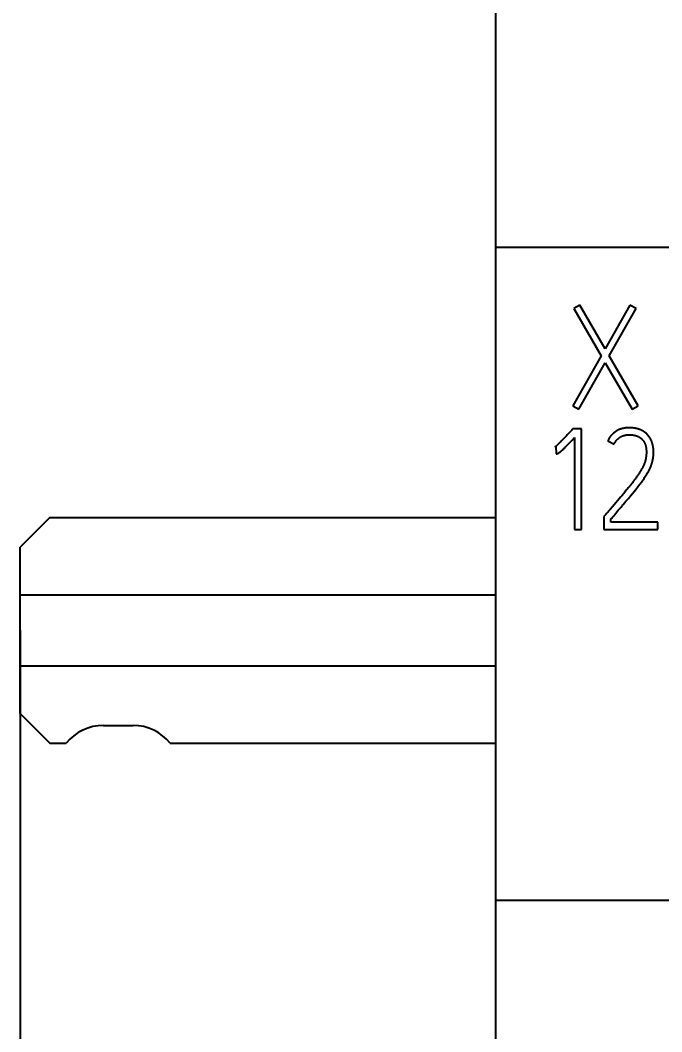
# Model space of a CAD drawing. Extents: x 0 to 420, y 0 to 297.
# Drawn here: x 102.08 to 112.88, y 140.98 to 158.01 of the extents above; entities that cross this region are included whole.
import ezdxf
from ezdxf.enums import TextEntityAlignment as Align

# ---------------------------------------------------------------- set-up
doc = ezdxf.new("R2010")
doc.units = 0
doc.header["$LTSCALE"] = 23.1
for name, color, linetype in [('10000_FRONT', 7, 'CONTINUOUS'), ('10100_DIM_FRONT', 7, 'CONTINUOUS'), ('10500_FRONT_LABELING', 7, 'CONTINUOUS')]:
    doc.layers.add(name, color=color, linetype=linetype)
doc.dimstyles.get("Standard").update_dxf_attribs({"dimtxt": 2.5, "dimasz": 2.5, "dimexe": 1.25, "dimexo": 0.625, "dimtad": 1, "dimcen": 2.5, "dimazin": 3, "dimtfac": 1, "dimtmove": 0, "dimatfit": 3})

# ---------------------------------------------------------------- blocks, each defined once
blk = doc.blocks.new('*D0')
at = {"layer": '10100_DIM_FRONT', "linetype": 'CONTINUOUS'}
for p, q in [((145.579763, 188.190376), (145.579763, 132.165384)), ((110.079763, 145.840376), (110.079763, 132.165384)), ((110.079763, 134.165384), (127.829763, 134.165384)), ((145.579763, 134.165384), (127.829763, 134.165384))]:
    blk.add_line(p, q, dxfattribs=at)
for points in [[(113.579763, 134.665384), (110.079763, 134.165384), (113.579763, 133.665384)], [(142.079763, 133.665384), (145.579763, 134.165384), (142.079763, 134.665384)]]:
    blk.add_solid(points, dxfattribs=at)
blk.add_text('35,5', height=3.5, dxfattribs=at).set_placement((123.999105, 135.040384), (133.499105, 135.040384), align=Align.FIT)
blk = doc.blocks.new('*D1')
at = {"layer": '10100_DIM_FRONT', "linetype": 'CONTINUOUS'}
for p, q in [((145.58, 188.19), (145.58, 123.957)), ((102.08, 147.741), (102.08, 123.957)), ((102.08, 125.957), (123.83, 125.957)), ((145.58, 125.957), (123.83, 125.957))]:
    blk.add_line(p, q, dxfattribs=at)
for points in [[(105.58, 126.457), (102.08, 125.957), (105.58, 125.457)], [(142.08, 125.457), (145.58, 125.957), (142.08, 126.457)]]:
    blk.add_solid(points, dxfattribs=at)
blk.add_text('43,5', height=3.5, dxfattribs=at).set_placement((119.796, 126.832), (129.546, 126.832), align=Align.FIT)

msp = doc.modelspace()

# ---------------------------------------------------------------- linework, layer by layer
at = {"layer": '10000_FRONT', "color": 7, "linetype": 'CONTINUOUS'}
for p, q in [((110.08, 233.191), (110.08, 143.191)), ((110.08, 154.191), (145.58, 154.191)), ((102.58, 149.641), (102.08, 149.141)), ((102.58, 149.641), (110.08, 149.641)), ((102.08, 146.341), (102.08, 149.141)), ((102.08, 148.341), (110.08, 148.341)), ((102.08, 147.141), (110.08, 147.141)), ((102.08, 146.341), (102.58, 145.841)), ((103.48, 146.141), (103.98, 146.141)), ((102.58, 145.841), (102.855, 145.841)), ((104.604, 145.841), (110.08, 145.841)), ((145.58, 143.191), (110.08, 143.191))]:
    msp.add_line(p, q, dxfattribs=at)
for centre, start, end in [((103.48, 145.341), 90, 141.3178), ((103.98, 145.341), 38.6822, 90)]:
    msp.add_arc(centre, 0.8, start, end, dxfattribs=at)
at = {"layer": '10500_FRONT_LABELING', "color": 7, "linetype": 'CONTINUOUS'}
for p, q in [((111.5, 153.217), (111.399, 153.158)), ((111.399, 153.158), (111.858, 152.364)), ((111.924, 152.482), (111.5, 153.217)), ((112.342, 153.217), (111.924, 152.482)), ((111.995, 152.361), (112.448, 153.158)), ((112.448, 153.158), (112.342, 153.217)), ((111.858, 152.364), (111.38, 151.522)), ((111.484, 151.463), (111.927, 152.244)), ((111.927, 152.244), (112.379, 151.463)), ((112.483, 151.522), (111.995, 152.361)), ((111.38, 151.522), (111.484, 151.463)), ((112.379, 151.463), (112.483, 151.522)), ((111.288, 151.031), (111.272, 151.014)), ((111.304, 151.049), (111.288, 151.031)), ((111.379, 151.132), (111.363, 151.113)), ((111.528, 151.132), (111.379, 151.132)), ((111.528, 149.439), (111.528, 151.132)), ((111.196, 150.934), (111.185, 150.923)), ((111.207, 150.945), (111.196, 150.934)), ((111.224, 150.962), (111.207, 150.945)), ((111.24, 150.98), (111.224, 150.962)), ((111.256, 150.997), (111.24, 150.98)), ((111.272, 151.014), (111.256, 150.997)), ((111.287, 150.856), (111.303, 150.872)), ((111.303, 150.872), (111.318, 150.889)), ((111.318, 150.889), (111.341, 150.913)), ((111.341, 150.913), (111.368, 150.941)), ((111.368, 150.941), (111.41, 150.986)), ((111.41, 150.986), (111.41, 149.439)), ((111.969, 150.932), (112.075, 150.877)), ((111.08, 150.828), (111.094, 150.833)), ((111.094, 150.833), (111.101, 150.712)), ((111.216, 150.786), (111.224, 150.794)), ((111.224, 150.794), (111.232, 150.801)), ((111.232, 150.801), (111.24, 150.809)), ((111.24, 150.809), (111.248, 150.817)), ((111.248, 150.817), (111.256, 150.825)), ((111.256, 150.825), (111.264, 150.833)), ((111.264, 150.833), (111.276, 150.845)), ((111.276, 150.845), (111.287, 150.856)), ((112.479, 150.359), (112.471, 150.346)), ((112.487, 150.371), (112.479, 150.359)), ((112.496, 150.383), (112.487, 150.371)), ((112.504, 150.396), (112.496, 150.383)), ((112.512, 150.408), (112.504, 150.396)), ((112.347, 150.179), (112.337, 150.167)), ((112.356, 150.191), (112.347, 150.179)), ((112.365, 150.202), (112.356, 150.191)), ((112.374, 150.214), (112.365, 150.202)), ((112.383, 150.226), (112.374, 150.214)), ((112.392, 150.238), (112.383, 150.226)), ((112.401, 150.25), (112.392, 150.238)), ((112.41, 150.262), (112.401, 150.25)), ((112.419, 150.273), (112.41, 150.262)), ((112.428, 150.285), (112.419, 150.273)), ((112.436, 150.298), (112.428, 150.285)), ((112.445, 150.31), (112.436, 150.298)), ((112.454, 150.322), (112.445, 150.31)), ((112.462, 150.334), (112.454, 150.322)), ((112.471, 150.346), (112.462, 150.334)), ((112.482, 150.165), (112.493, 150.179)), ((112.493, 150.179), (112.504, 150.194)), ((112.504, 150.194), (112.515, 150.208)), ((112.515, 150.208), (112.526, 150.223)), ((112.526, 150.223), (112.537, 150.237)), ((112.537, 150.237), (112.548, 150.252)), ((112.548, 150.252), (112.558, 150.267)), ((112.558, 150.267), (112.569, 150.281)), ((112.569, 150.281), (112.579, 150.296)), ((112.579, 150.296), (112.59, 150.311)), ((112.21, 150.013), (112.186, 149.985)), ((112.238, 150.047), (112.21, 150.013)), ((112.267, 150.081), (112.238, 150.047)), ((112.286, 150.104), (112.267, 150.081)), ((112.3, 150.121), (112.286, 150.104)), ((112.314, 150.139), (112.3, 150.121)), ((112.328, 150.156), (112.314, 150.139)), ((112.337, 150.167), (112.328, 150.156)), ((112.351, 150.003), (112.386, 150.045)), ((112.386, 150.045), (112.414, 150.08)), ((112.414, 150.08), (112.437, 150.108)), ((112.437, 150.108), (112.454, 150.13)), ((112.454, 150.13), (112.471, 150.151)), ((112.471, 150.151), (112.482, 150.165)), ((112.075, 149.855), (112.046, 149.821)), ((112.104, 149.888), (112.075, 149.855)), ((112.133, 149.922), (112.104, 149.888)), ((112.162, 149.956), (112.133, 149.922)), ((112.186, 149.985), (112.162, 149.956)), ((112.275, 149.913), (112.316, 149.962)), ((112.316, 149.962), (112.351, 150.003)), ((111.934, 149.692), (111.905, 149.658)), ((111.977, 149.742), (111.968, 149.731)), ((111.987, 149.753), (111.977, 149.742)), ((112.07, 149.671), (112.087, 149.692)), ((112.087, 149.692), (112.105, 149.713)), ((112.105, 149.713), (112.146, 149.761)), ((112.146, 149.761), (112.175, 149.796)), ((112.175, 149.796), (112.193, 149.816)), ((111.905, 149.658), (111.905, 149.441)), ((112.023, 149.559), (112.023, 149.616)), ((112.81, 149.559), (112.023, 149.559)), ((112.81, 149.441), (112.81, 149.559)), ((111.41, 149.439), (111.528, 149.439)), ((111.905, 149.441), (112.81, 149.441))]:
    msp.add_line(p, q, dxfattribs=at)
for points in [[(111.352, 151.101), (111.342, 151.09), (111.304, 151.049)], [(111.363, 151.113), (111.357, 151.107), (111.352, 151.101)], [(112.535, 151.108), (112.527, 151.112), (112.518, 151.116), (112.51, 151.119), (112.501, 151.122), (112.493, 151.125), (112.484, 151.128), (112.475, 151.131), (112.466, 151.133), (112.458, 151.136), (112.449, 151.138), (112.44, 151.14), (112.431, 151.142), (112.422, 151.144), (112.413, 151.145), (112.404, 151.146), (112.395, 151.147), (112.386, 151.148), (112.377, 151.149), (112.367, 151.15), (112.358, 151.15), (112.349, 151.151), (112.34, 151.151), (112.331, 151.151), (112.322, 151.151), (112.312, 151.151), (112.303, 151.15), (112.294, 151.15), (112.285, 151.149), (112.276, 151.148), (112.267, 151.147), (112.258, 151.146), (112.249, 151.145), (112.24, 151.143), (112.231, 151.141), (112.222, 151.139), (112.213, 151.137), (112.204, 151.135), (112.195, 151.132), (112.186, 151.129), (112.178, 151.126), (112.169, 151.123), (112.161, 151.119), (112.152, 151.116), (112.144, 151.112), (112.136, 151.108), (112.128, 151.103), (112.12, 151.099), (112.112, 151.094), (112.104, 151.089), (112.097, 151.084), (112.089, 151.079), (112.082, 151.073), (112.075, 151.068), (112.068, 151.062), (112.061, 151.056), (112.054, 151.05), (112.047, 151.043), (112.041, 151.037), (112.035, 151.03), (112.028, 151.023), (112.022, 151.017), (112.017, 151.009), (112.011, 151.002), (112.005, 150.995), (112, 150.987), (111.995, 150.98), (111.99, 150.972), (111.985, 150.964), (111.981, 150.956), (111.977, 150.948), (111.973, 150.94), (111.969, 150.932)], [(112.075, 150.877), (112.078, 150.884), (112.082, 150.891), (112.085, 150.897), (112.089, 150.904), (112.093, 150.91), (112.097, 150.916), (112.102, 150.922), (112.106, 150.928), (112.111, 150.934), (112.116, 150.94), (112.121, 150.946), (112.126, 150.951), (112.131, 150.957), (112.137, 150.962), (112.142, 150.967), (112.148, 150.972), (112.154, 150.976), (112.16, 150.981), (112.166, 150.985), (112.172, 150.99), (112.178, 150.994), (112.185, 150.998), (112.191, 151.001), (112.198, 151.005), (112.205, 151.008), (112.212, 151.011), (112.219, 151.014), (112.226, 151.017), (112.233, 151.019), (112.24, 151.021), (112.248, 151.023), (112.255, 151.025), (112.262, 151.026), (112.27, 151.028), (112.277, 151.029), (112.285, 151.03), (112.292, 151.031), (112.3, 151.032), (112.307, 151.032), (112.315, 151.033), (112.322, 151.033), (112.33, 151.033), (112.337, 151.033), (112.345, 151.033), (112.352, 151.033), (112.36, 151.032), (112.367, 151.032), (112.375, 151.031), (112.382, 151.03), (112.39, 151.029), (112.397, 151.028), (112.405, 151.027), (112.412, 151.026), (112.42, 151.024), (112.427, 151.022), (112.434, 151.02), (112.442, 151.018), (112.449, 151.016), (112.456, 151.014), (112.463, 151.011), (112.47, 151.008), (112.477, 151.005), (112.484, 151.002), (112.491, 150.998), (112.497, 150.995), (112.504, 150.991), (112.51, 150.987), (112.516, 150.983), (112.522, 150.978), (112.528, 150.973), (112.534, 150.969), (112.54, 150.963), (112.545, 150.958), (112.55, 150.953), (112.555, 150.947), (112.56, 150.941), (112.565, 150.935), (112.569, 150.929), (112.573, 150.923), (112.577, 150.917), (112.581, 150.91), (112.585, 150.904), (112.588, 150.897), (112.591, 150.89), (112.594, 150.883), (112.597, 150.876), (112.6, 150.869), (112.602, 150.862), (112.605, 150.855), (112.607, 150.847), (112.608, 150.84), (112.61, 150.833), (112.612, 150.826), (112.613, 150.818), (112.614, 150.811), (112.615, 150.803), (112.616, 150.796), (112.617, 150.789), (112.618, 150.781), (112.618, 150.774), (112.619, 150.766), (112.619, 150.759), (112.619, 150.751), (112.619, 150.744), (112.619, 150.736), (112.619, 150.729), (112.619, 150.721), (112.619, 150.714), (112.618, 150.706), (112.618, 150.699), (112.617, 150.691), (112.616, 150.684), (112.615, 150.677), (112.615, 150.669), (112.613, 150.662), (112.612, 150.654), (112.611, 150.647), (112.61, 150.64), (112.608, 150.632), (112.607, 150.625), (112.605, 150.618), (112.603, 150.611), (112.602, 150.603), (112.6, 150.596), (112.598, 150.589), (112.596, 150.582), (112.594, 150.574), (112.592, 150.567), (112.589, 150.56), (112.587, 150.553), (112.584, 150.546), (112.582, 150.539), (112.579, 150.532), (112.576, 150.525), (112.573, 150.518), (112.57, 150.512), (112.567, 150.505), (112.564, 150.498), (112.56, 150.492), (112.557, 150.485), (112.553, 150.478), (112.55, 150.472), (112.546, 150.465), (112.543, 150.459), (112.539, 150.453), (112.535, 150.446), (112.531, 150.44), (112.527, 150.433), (112.524, 150.427), (112.52, 150.421), (112.516, 150.415), (112.512, 150.408)], [(112.59, 150.311), (112.595, 150.319), (112.6, 150.326), (112.605, 150.334), (112.61, 150.341), (112.615, 150.349), (112.62, 150.357), (112.625, 150.364), (112.629, 150.372), (112.634, 150.38), (112.639, 150.388), (112.643, 150.395), (112.648, 150.403), (112.653, 150.411), (112.657, 150.419), (112.661, 150.427), (112.665, 150.435), (112.67, 150.443), (112.674, 150.451), (112.677, 150.459), (112.681, 150.468), (112.685, 150.476), (112.689, 150.484), (112.692, 150.492), (112.695, 150.501), (112.699, 150.509), (112.702, 150.518), (112.705, 150.526), (112.708, 150.535), (112.711, 150.543), (112.713, 150.552), (112.716, 150.561), (112.718, 150.57), (112.72, 150.579), (112.722, 150.588), (112.724, 150.596), (112.726, 150.605), (112.728, 150.614), (112.73, 150.623), (112.731, 150.632), (112.732, 150.641), (112.734, 150.65), (112.735, 150.659), (112.736, 150.668), (112.737, 150.677), (112.738, 150.686), (112.738, 150.695), (112.739, 150.704), (112.739, 150.713), (112.739, 150.722), (112.74, 150.731), (112.74, 150.74), (112.74, 150.749), (112.739, 150.758), (112.739, 150.767), (112.739, 150.776), (112.738, 150.785), (112.737, 150.794), (112.736, 150.804), (112.735, 150.813), (112.734, 150.822), (112.732, 150.831), (112.731, 150.84), (112.729, 150.849), (112.727, 150.858), (112.726, 150.866), (112.723, 150.875), (112.721, 150.884), (112.719, 150.893), (112.716, 150.902), (112.713, 150.91), (112.71, 150.919), (112.707, 150.927), (112.703, 150.936), (112.699, 150.944), (112.695, 150.952), (112.691, 150.961), (112.687, 150.969), (112.682, 150.976), (112.677, 150.984), (112.672, 150.992), (112.667, 150.999), (112.662, 151.006), (112.656, 151.014), (112.65, 151.021), (112.644, 151.027), (112.638, 151.034), (112.632, 151.041), (112.625, 151.047), (112.619, 151.054), (112.612, 151.06), (112.605, 151.066), (112.598, 151.072), (112.59, 151.077), (112.583, 151.082), (112.575, 151.087), (112.568, 151.092), (112.56, 151.096), (112.552, 151.1), (112.543, 151.105), (112.535, 151.108)], [(111.185, 150.923), (111.174, 150.911), (111.169, 150.906), (111.163, 150.9), (111.157, 150.895), (111.152, 150.889), (111.146, 150.884), (111.14, 150.878), (111.134, 150.873), (111.129, 150.868), (111.123, 150.862), (111.117, 150.857), (111.111, 150.852), (111.105, 150.847), (111.099, 150.842), (111.093, 150.837), (111.086, 150.832), (111.083, 150.83), (111.08, 150.828)], [(111.101, 150.712), (111.104, 150.712), (111.107, 150.713), (111.109, 150.713), (111.112, 150.713), (111.118, 150.715), (111.12, 150.715), (111.123, 150.716), (111.126, 150.717), (111.128, 150.718), (111.131, 150.719), (111.134, 150.72), (111.138, 150.723), (111.143, 150.726), (111.148, 150.729), (111.152, 150.732), (111.157, 150.735), (111.161, 150.739), (111.166, 150.742), (111.17, 150.746), (111.175, 150.749), (111.179, 150.753), (111.183, 150.756), (111.187, 150.76), (111.191, 150.764), (111.196, 150.767), (111.2, 150.771), (111.204, 150.775), (111.208, 150.779), (111.216, 150.786)], [(112.193, 149.816), (112.205, 149.83), (112.211, 149.837), (112.216, 149.844), (112.222, 149.851), (112.228, 149.858), (112.275, 149.913)], [(111.968, 149.731), (111.948, 149.709), (111.934, 149.692)], [(112.046, 149.821), (112.007, 149.776), (111.987, 149.753)], [(112.052, 149.65), (112.064, 149.664), (112.07, 149.671)], [(112.023, 149.616), (112.029, 149.623), (112.035, 149.63)], [(112.035, 149.63), (112.046, 149.644), (112.052, 149.65)]]:
    msp.add_lwpolyline(points, dxfattribs=at)

# ---------------------------------------------------------------- dimensions: what is measured, and where the dimension line sits
at = {"layer": '10100_DIM_FRONT', "linetype": 'CONTINUOUS'}
for base, p1, picture, middle in [((145.58, 125.957), (102.08, 147.741), '*D1', (124.671, 128.582)), ((145.58, 134.165), (110.08, 145.84), '*D0', (128.749, 136.79))]:
    dim = msp.add_linear_dim(base=base, p1=p1, p2=(145.58, 188.19), dimstyle='Standard', dxfattribs=at)
    dim.commit()
    dim.dimension.update_dxf_attribs({"geometry": picture, "text_midpoint": middle, "dimtype": 128})

doc.saveas('drawing.dxf')
